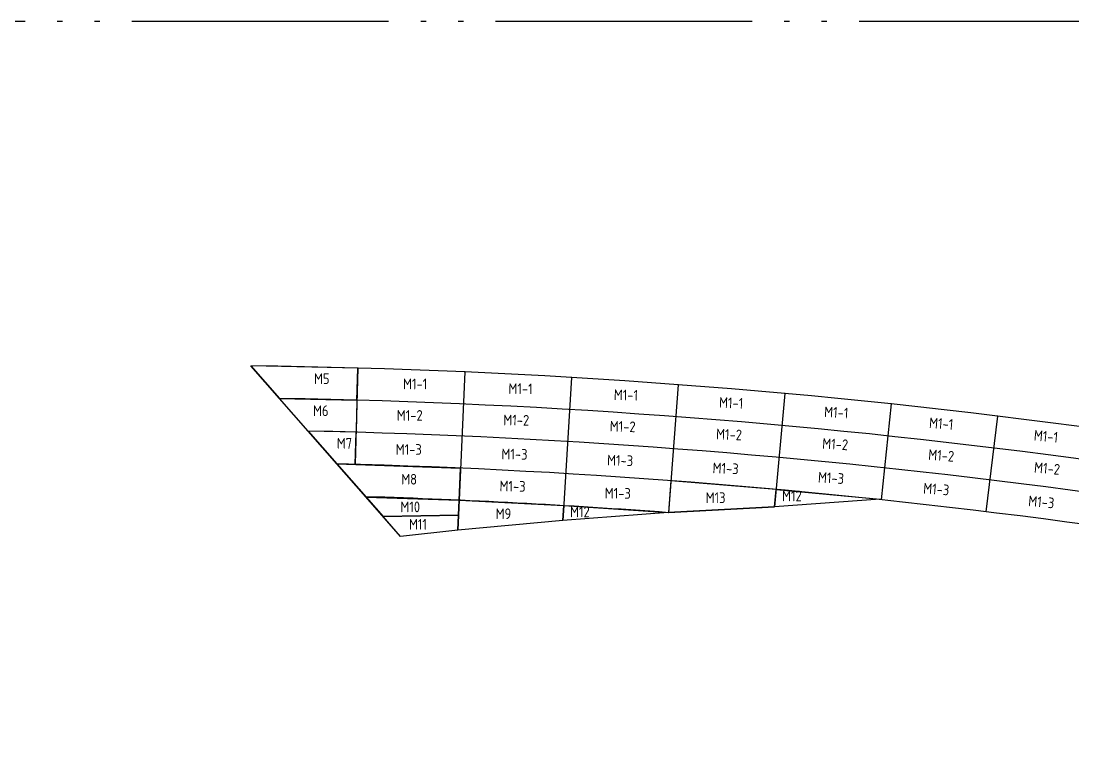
# Model space of a CAD drawing. Extents: x 1254079 to 1500931, y -102737 to 142253.
# Drawn here: x 1311706 to 1410082, y 73650 to 142253 of the extents above; entities that cross this region are included whole.
import ezdxf

# ---------------------------------------------------------------- set-up
doc = ezdxf.new("R2010")
doc.units = 0
doc.header["$LTSCALE"] = 1000
doc.header["$MEASUREMENT"] = 0
doc.linetypes.add('ACAD_ISO05W100', pattern=[34, 24, -3, 0.5, -3, 0.5, -3])
for name, color, linetype in [('14#槽钢', 3, 'Continuous'), ('A-P-STAIR', 4, 'Continuous'), ('PUB_TEXT', 7, 'Continuous'), ('特殊段命名', 221, 'Continuous'), ('钢架', 90, 'Continuous')]:
    doc.layers.add(name, color=color, linetype=linetype)
doc.styles.get("Standard").update_dxf_attribs({"font": 'gbenor.shx', "bigfont": 'gbcbig.shx'})

# ---------------------------------------------------------------- blocks, each defined once
blk = doc.blocks.new('*U6')
at = {"layer": 'PUB_TEXT'}
blk.add_text('M1-1', height=1000, dxfattribs=at).set_placement((-1083, -417))
blk = doc.blocks.new('*U7')
at = {"layer": '14#槽钢', "color": 0, "linetype": 'ByBlock', "lineweight": -2, "transparency": 16777216}
blk.add_blockref('*U6', (867395, 108247), dxfattribs=at)
for p, rotation in [((877254, 107807), 359.1247072153844), ((887106, 107217), 358.2494144307683), ((896947, 106477), 357.3741216461526), ((906776, 105586), 356.4988288615369), ((916590, 104546), 355.623536076921), ((926387, 103355), 354.7482432923051)]:
    blk.add_blockref('*U6', p, dxfattribs=dict(at, rotation=rotation))
blk = doc.blocks.new('*U36')
at = {"layer": 'PUB_TEXT'}
blk.add_text('M1-2', height=1000, dxfattribs=at).set_placement((-1192, -438))
blk = doc.blocks.new('*U37')
at = {"layer": '14#槽钢', "color": 0, "linetype": 'ByBlock', "lineweight": -2, "transparency": 16777216}
blk.add_blockref('*U36', (866921, 105324), dxfattribs=at)
for p, rotation in [((876883, 104884), 359.1116682317365), ((886836, 104290), 358.2233364634716), ((896778, 103542), 357.3350046952075), ((906708, 102640), 356.4466729269432), ((916623, 101584), 355.558341158679), ((926520, 100375), 354.6700093904148)]:
    blk.add_blockref('*U36', p, dxfattribs=dict(at, rotation=rotation))

msp = doc.modelspace()

# ---------------------------------------------------------------- linework, layer by layer
at = {"layer": '14#槽钢', "linetype": 'ACAD_ISO05W100'}
msp.add_lwpolyline([(1254079.4, 142253), (1500930.8, 142253), (1500930.8, -102736.6), (1254079.4, -102736.6)], close=True, dxfattribs=at)
at = {"layer": '14#槽钢'}
msp.add_lwpolyline([(1352545.8, 94648.2), (1347208.1, 94068.4), (1343944.3, 97787.7), (1341244, 100864.8), (1338554.5, 103929.7), (1335875.6, 106982.5), (1333206.9, 110023.6)], dxfattribs=at)
at = {"layer": 'A-P-STAIR'}
for points in [[(1412933.8, 104036.5, 0.0309017), (1333206.9, 110023.6, 0.2589379)], [(1412524.9, 101064.5, 0.02985), (1335875.6, 106982.5, 0.02985)], [(1412116, 98092.5, 0.0287845), (1338554.5, 103929.7, 0.0287845)], [(1411707, 95120.5, 0.0277047), (1341244, 100864.8, 0.0277047)], [(1372264.3, 96295.6, 0.0111587), (1343944.3, 97787.7)]]:
    msp.add_lwpolyline(points, format="xyb", dxfattribs=at)
for points in [[(1333206.9, 110023.6), (1333206.9, 110023.6)], [(1343204.9, 109814.7), (1342947.4, 100818.1)], [(1353198.5, 109451.3), (1352545.8, 94648.2)], [(1363185.3, 108933.7), (1362389.1, 95569.5)], [(1373162.9, 108261.9), (1372264.3, 96295.6)], [(1383128.9, 107436), (1382168.7, 96843.6)], [(1393081, 106456.4), (1392130.2, 97506.7)], [(1403016.8, 105323.1), (1401927.8, 96389.2)], [(1382168.7, 96843.6), (1372220.6, 96298.9), (1362389.1, 95569.5), (1352545.8, 94648.2)]]:
    msp.add_lwpolyline(points, dxfattribs=at)
for p in [(1343204.9, 109814.7), (1353198.5, 109451.3), (1363185.3, 108933.7), (1373162.9, 108261.9), (1383128.9, 107436), (1393081, 106456.4), (1403016.8, 105323.1)]:
    msp.add_point(p, dxfattribs=at)
at = {"layer": '钢架'}
for points in [[(1343204.9, 109814.7), (1333206.9, 110023.6)], [(1338571.6, 103910.2), (1341254, 100853.5), (1342947.4, 100818.1)], [(1341254, 100853.5), (1352802.1, 100460.1)], [(1352607.9, 96055.5), (1345576.2, 95928)]]:
    msp.add_lwpolyline(points, dxfattribs=at)
for points in [[(1343119.1, 106815.8), (1343204.9, 109814.7), (1333206.9, 110023.6), (1335889.3, 106966.9)], [(1343119.1, 106815.8), (1343033.2, 103816.9), (1338571.6, 103910.2), (1335889.3, 106966.9)], [(1338571.6, 103910.2), (1341254, 100853.5), (1342947.4, 100818.1), (1343033.2, 103816.9)], [(1341254, 100853.5), (1343969.3, 97759.2), (1352669.9, 97462.8), (1352802.1, 100460.1)], [(1372488.9, 99287.2), (1372264.7, 96301.3), (1382168.7, 96843.6), (1382316.4, 98472.8)], [(1382316.4, 98472.8), (1392044.6, 97557.8), (1382168.7, 96843.6)], [(1352669.9, 97462.8), (1343969.3, 97759.2), (1345576.2, 95928), (1352607.9, 96055.5)], [(1352669.9, 97462.8), (1362471.6, 96954.9), (1362389.1, 95569.5), (1352545.8, 94648.2)], [(1362471.6, 96954.9), (1372220.6, 96298.9), (1362389.1, 95569.5)], [(1345576.2, 95928), (1352607.9, 96055.5), (1352545.8, 94648.2), (1347208.1, 94068.4)]]:
    msp.add_lwpolyline(points, close=True, dxfattribs=at)

# ---------------------------------------------------------------- block references
at = {"layer": '14#槽钢'}
for name in ['*U7', '*U37']:
    msp.add_blockref(name, (481119.1, 0), dxfattribs=at)

# ---------------------------------------------------------------- texts
at = {"layer": 'PUB_TEXT'}
msp.add_text('M1-3', height=1000, dxfattribs=at).set_placement((1346748.6, 101704))
for rotation, p in [(359.113916, (1356628.8, 101286.3)), (358.227831, (1366501.2, 100715.9)), (357.341747, (1376363.7, 99992.8)), (356.455662, (1386213.8, 99117.4)), (359.113916, (1356450.3, 98291.6)), (359.113916, (1366289.2, 97629.2)), (355.569578, (1396049.2, 98089.7)), (354.683494, (1405867.6, 96910))]:
    msp.add_text('M1-3', height=1000, rotation=rotation, dxfattribs=at).set_placement(p)
at = {"layer": '特殊段命名'}
for s, p in [('M5', (1339104.2, 108325.1)), ('M6', (1339018.3, 105326.2)), ('M7', (1341241.1, 102279.1)), ('M8', (1347265.1, 98922.3)), ('M13', (1375733.7, 97197.1)), ('M12', (1382882.9, 97362.9)), ('M10', (1347184.8, 96339.4)), ('M9', (1356090, 95694.1)), ('M12', (1363050.3, 95871.2)), ('M11', (1347984.8, 94707.9))]:
    msp.add_text(s, height=1000, dxfattribs=at).set_placement(p)

doc.saveas('drawing.dxf')
